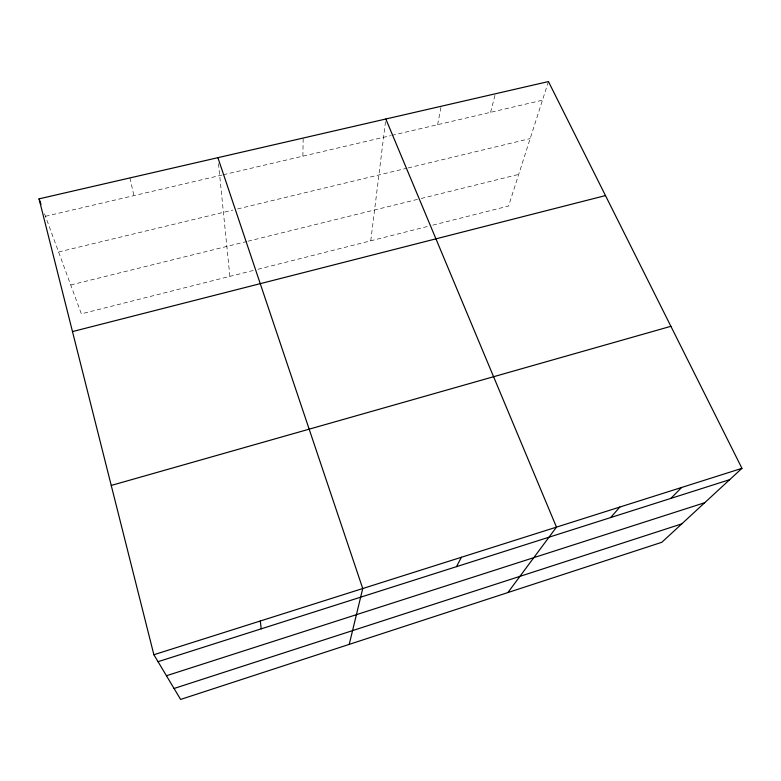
<?xml version="1.0" encoding="UTF-8"?>
<svg xmlns="http://www.w3.org/2000/svg" width="781" height="781" viewBox="0 0 781 781"><rect width="100%" height="100%" fill="white"/><g stroke="black" fill="none" stroke-linecap="round" stroke-linejoin="round"><path stroke-width="0.59" stroke-dasharray="3.9 2.93" d="M302.882 156.161L303.165 138.042M370.77 240.802L385.687 120.157M437.614 124.687L441.158 106.275M490.575 112.318L495.359 93.788M548.447 81.566L508.568 206.028L432.811 225.143M253.278 270.46L81.351 313.855L43.863 211.934M257.955 269.279L428.105 226.334M70.729 284.967L246.747 241.524M247.909 241.231L420.012 198.764M421.174 198.481L518.701 174.407M58.595 251.98L232.836 210.079M237.541 208.947L406.94 168.218M408.112 167.935L530.172 138.588M45.464 216.288L222.087 175.032M223.268 174.759L390.617 135.669M391.789 135.386L542.483 100.193M129.91 177.941L133.941 195.621M218.504 163.649L229.878 276.367"/><path stroke-width="1.17" d="M349.234 644.374L362.735 588.532L217.899 157.674M456.504 566.655L461.386 557.263M507.884 592.564L556.472 527.126L385.834 119.015M610.654 517.569L619.821 507.054M670.869 498.395L681.628 487.461M741.95 468.346L661.819 542.297L180.616 699.434L153.877 654.732L39.05 198.852L548.447 81.566L741.95 468.346L153.877 654.732M174.065 688.481L681.774 523.885M166.441 675.741L704.696 502.72M158.045 661.692L729.679 479.671M111.234 485.44L670.889 326.312M72.477 331.574L605.49 195.582M39.05 198.852L41.051 204.3M260.298 621.002L261.225 628.842"/></g></svg>
